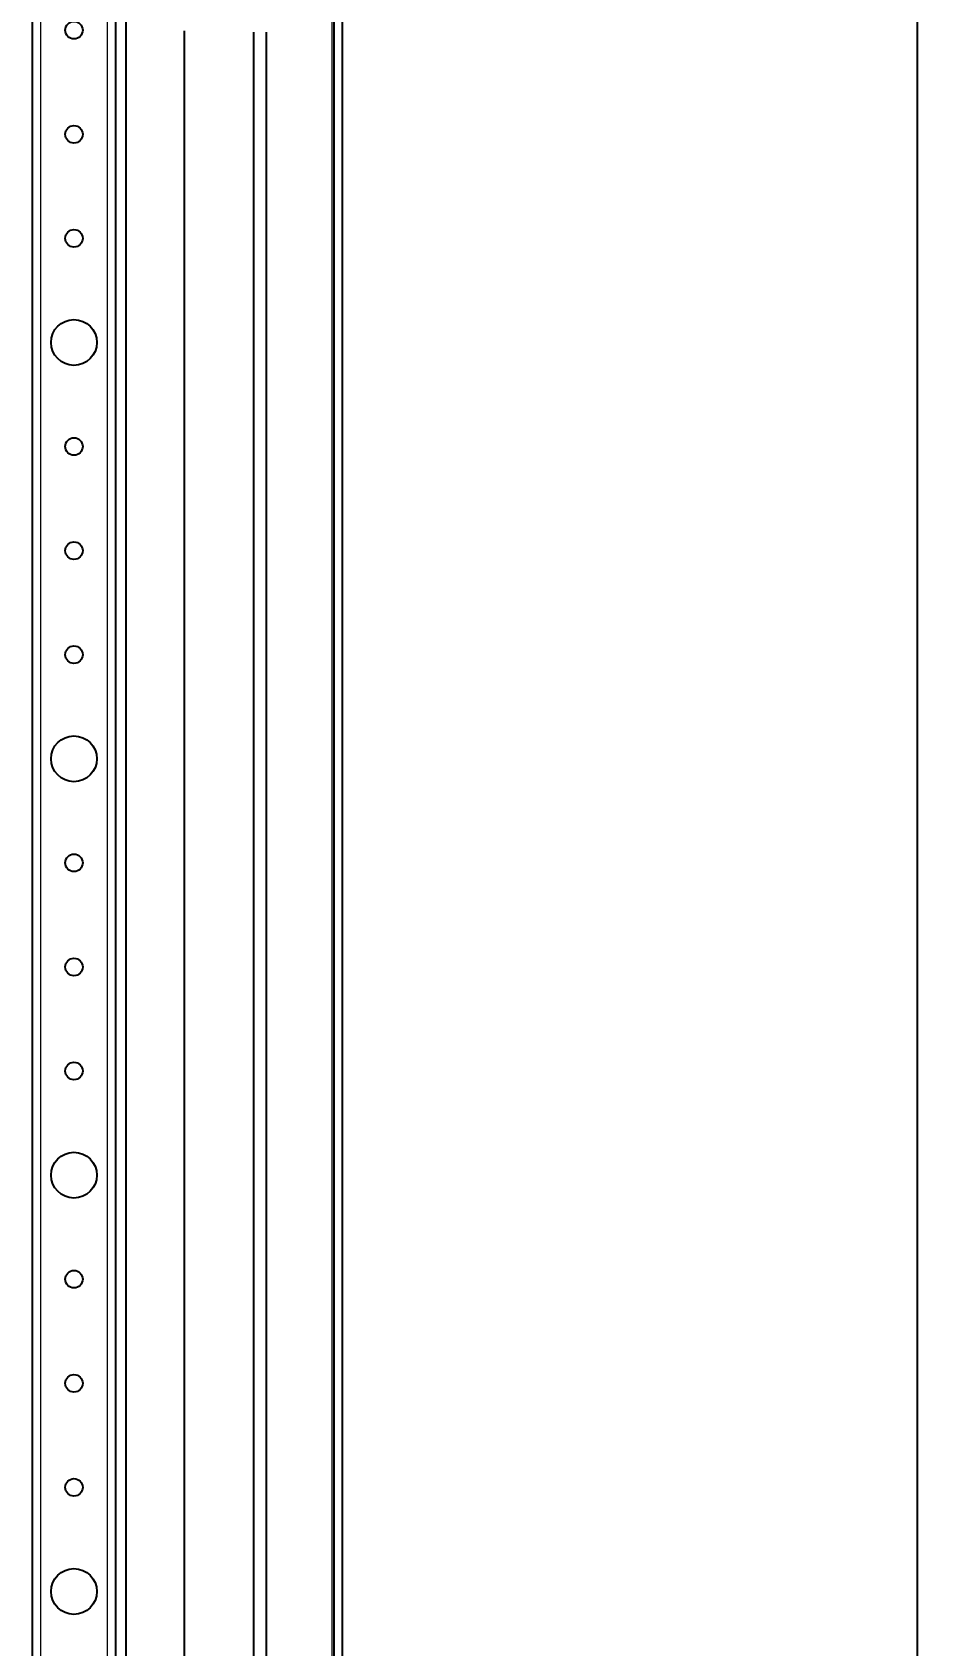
# Model space of a CAD drawing. Header units: millimetres. Extents: x -367 to 1520, y -1456 to 1043.
# Drawn here: x 1305.7 to 1519.8, y -909.6 to -522.1 of the extents above; entities that cross this region are included whole.
import ezdxf

# ---------------------------------------------------------------- set-up
doc = ezdxf.new("R2010")
doc.units = ezdxf.units.MM
doc.layers.add('FORMAT', color=7, linetype='Continuous')
doc.styles.add('SLDTEXTSTYLE0', font='TXT', dxfattribs={"width": 0.75})
doc.dimstyles.new('SLDDIMSTYLE0', dxfattribs={"dimtxt": 20, "dimasz": 10, "dimexe": 0, "dimexo": 0.0625, "dimgap": 5, "dimtad": 2, "dimdec": 1, "dimrnd": 1e-09, "dimzin": 12, "dimdsep": 46, "dimtxsty": 'SLDTEXTSTYLE0', "dimsah": 1, "dimcen": 0.09, "dimadec": 0, "dimazin": 3, "dimtfac": 1, "dimtofl": 0, "dimtmove": 0, "dimatfit": 3, "dimfxl": 0, "dimfrac": 2, "dimtolj": 1, "dimtzin": 12, "dimarcsym": 0})

# ---------------------------------------------------------------- blocks, each defined once
blk = doc.blocks.new('_D_5')
at = {"layer": 'FORMAT'}
for p, q in [((1372.22, 769.38), (1519.21, 769.38)), ((1518.21, 769.38), (1518.21, -1162.62)), ((1372.22, -1162.62), (1519.21, -1162.62))]:
    blk.add_line(p, q, dxfattribs=at)
for points in [[(1518.21, 769.38), (1516.67, 759.38), (1519.75, 759.38)], [(1518.21, -1162.62), (1519.75, -1152.62), (1516.67, -1152.62)]]:
    blk.add_solid(points, dxfattribs=at)
at = {"layer": 'FORMAT', "insert": (1492.43, -226.17), "char_height": 20, "attachment_point": 1, "rotation": 90, "style": 'SLDTEXTSTYLE0'}
blk.add_mtext('1932', dxfattribs=at)

msp = doc.modelspace()

# ---------------------------------------------------------------- linework, layer by layer
at = {"color": 7, "linetype": 'Continuous', "lineweight": 25}
for p, q in [((1378.21, -1274.12), (1378.21, 880.88)), ((1380.21, -1274.12), (1380.21, 880.88)), ((1328.21, 847.88), (1328.21, -1241.12)), ((1305.71, 820.88), (1305.71, -1214.12)), ((1325.71, 820.88), (1325.71, -1214.12)), ((1342.21, -521.79), (1342.21, -1141.62)), ((1358.91, -1130.62), (1358.91, -522.12)), ((1361.91, -1130.62), (1361.91, -522.12))]:
    msp.add_line(p, q, dxfattribs=at)
at = {"color": 8, "linetype": 'Continuous', "lineweight": 18}
for p, q in [((1377.61, 878.28), (1377.61, -1271.52)), ((1307.71, 820.88), (1307.71, -1214.12)), ((1323.71, 820.88), (1323.71, -1214.12))]:
    msp.add_line(p, q, dxfattribs=at)
at = {"color": 7, "linetype": 'Continuous', "lineweight": 25}
for centre, radius in [((1315.71, -521.62), 2.1), ((1315.71, -546.62), 2.1), ((1315.71, -571.62), 2.1), ((1315.71, -596.62), 5.5), ((1315.71, -621.62), 2.1), ((1315.71, -646.62), 2.1), ((1315.71, -671.62), 2.1), ((1315.71, -696.62), 5.5), ((1315.71, -721.62), 2.1), ((1315.71, -746.62), 2.1), ((1315.71, -771.62), 2.1), ((1315.71, -796.62), 5.5), ((1315.71, -821.62), 2.1), ((1315.71, -846.62), 2.1), ((1315.71, -871.62), 2.1), ((1315.71, -896.62), 5.5)]:
    msp.add_circle(centre, radius, dxfattribs=at)

# ---------------------------------------------------------------- dimensions: what is measured, and where the dimension line sits
at = {"layer": 'FORMAT'}
dim = msp.add_linear_dim(base=(1518.21, -1162.62), p1=(1372.21, 769.38), p2=(1372.21, -1162.62), angle=90, dimstyle='SLDDIMSTYLE0', dxfattribs=at)
dim.commit()
dim.dimension.update_dxf_attribs({"geometry": '_D_5', "text_midpoint": (1518.21, -196.62), "dimtype": 160})

doc.saveas('drawing.dxf')
